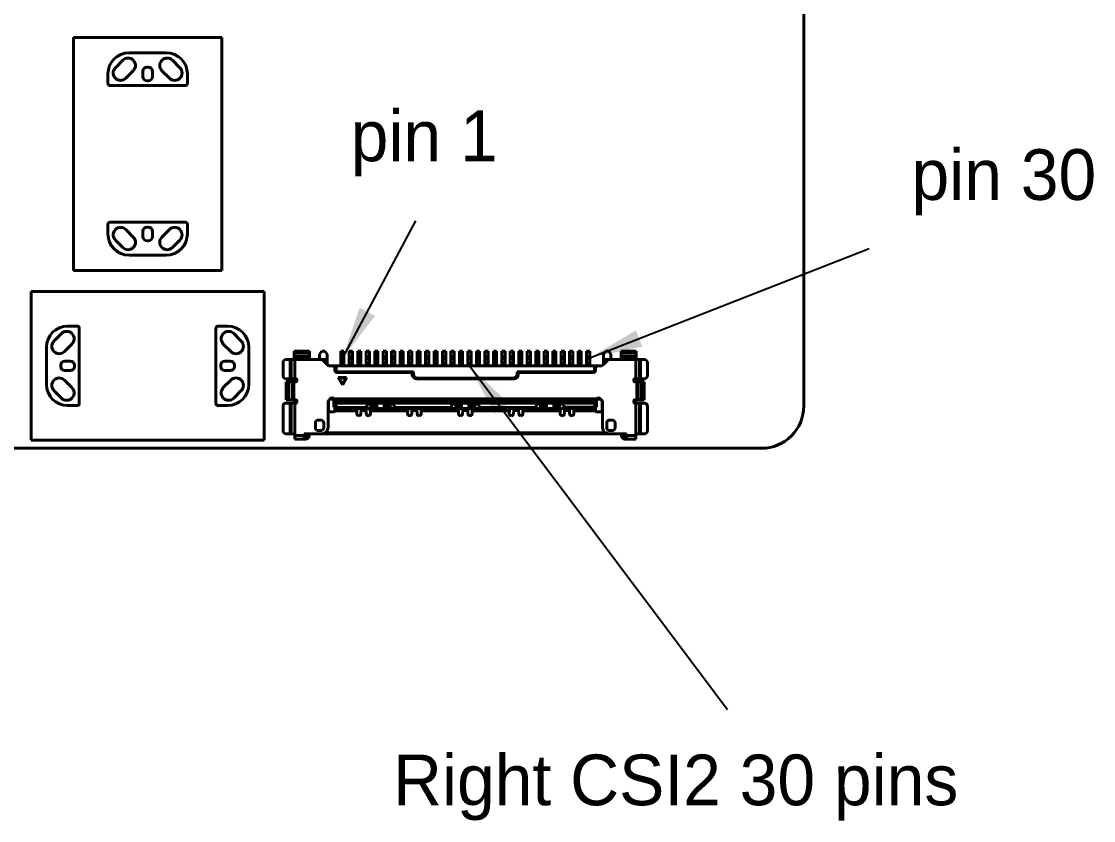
# Model space of a CAD drawing. Header units: millimetres. Extents: x 15 to 205, y 5 to 292.
# Drawn here: x 63.3 to 113.9, y 70 to 107.7 of the extents above; entities that cross this region are included whole.
import ezdxf

# ---------------------------------------------------------------- set-up
doc = ezdxf.new("R2010")
doc.units = ezdxf.units.MM
doc.layers.add('Annotations', color=7, linetype='Continuous')
doc.layers.add('Geometries', color=7, linetype='Continuous')
doc.dimstyles.new('ISO-25', dxfattribs={"dimtxt": 2.5, "dimasz": 2.5, "dimexe": 1.25, "dimexo": 0.625, "dimtad": 1, "dimtxsty": 'Standard', "dimcen": 2.5, "dimadec": 0, "dimazin": 0, "dimtfac": 1, "dimtmove": 0, "dimatfit": 3, "dimfxl": 1, "dimarcsym": 0})

msp = doc.modelspace()

# ---------------------------------------------------------------- linework, layer by layer
at = {"layer": 'Geometries', "linetype": 'Continuous', "lineweight": 40}
for p, q in [((100.247, 89.603), (100.247, 120.603)), ((65.783, 95.994), (65.783, 106.994)), ((65.783, 106.994), (72.783, 106.994)), ((72.783, 106.994), (72.783, 95.994)), ((70.158, 106.269), (68.408, 106.269)), ((68.112, 105.913), (67.759, 105.56)), ((70.454, 105.913), (70.807, 105.56)), ((67.408, 105.269), (67.408, 104.819)), ((68.254, 105.065), (68.607, 105.418)), ((69.058, 105.394), (69.058, 105.144)), ((69.308, 105.594), (69.258, 105.594)), ((69.508, 105.394), (69.508, 105.144)), ((70.312, 105.065), (69.959, 105.418)), ((71.158, 104.819), (71.158, 105.269)), ((69.258, 104.944), (69.308, 104.944)), ((67.508, 104.719), (71.058, 104.719)), ((67.408, 97.719), (67.408, 98.169)), ((67.508, 98.269), (71.058, 98.269)), ((71.158, 98.169), (71.158, 97.719)), ((68.254, 97.923), (68.607, 97.57)), ((69.058, 97.844), (69.058, 97.594)), ((69.308, 98.044), (69.258, 98.044)), ((69.508, 97.844), (69.508, 97.594)), ((70.312, 97.923), (69.959, 97.57)), ((68.112, 97.075), (67.759, 97.428)), ((69.258, 97.394), (69.308, 97.394)), ((70.454, 97.075), (70.807, 97.428)), ((70.158, 96.719), (68.408, 96.719)), ((65.783, 95.994), (72.783, 95.994)), ((63.783, 94.994), (74.783, 94.994)), ((63.783, 87.994), (63.783, 94.994)), ((74.783, 87.994), (74.783, 94.994)), ((65.958, 93.369), (65.508, 93.369)), ((66.058, 89.719), (66.058, 93.269)), ((72.508, 89.719), (72.508, 93.269)), ((72.608, 93.369), (73.058, 93.369)), ((64.864, 92.665), (65.217, 93.018)), ((73.702, 92.665), (73.349, 93.018)), ((64.508, 92.369), (64.508, 90.619)), ((65.712, 92.523), (65.359, 92.17)), ((72.854, 92.523), (73.207, 92.17)), ((74.058, 92.369), (74.058, 90.619)), ((76.202, 92.087), (76.202, 92.187)), ((76.202, 92.187), (76.922, 92.187)), ((76.922, 92.087), (76.202, 92.087)), ((76.202, 91.937), (76.202, 92.087)), ((76.922, 92.187), (76.922, 92.087)), ((76.922, 92.087), (76.922, 91.937)), ((77.497, 92.187), (77.397, 92.037)), ((77.647, 92.187), (77.497, 92.187)), ((77.747, 92.037), (77.647, 92.187)), ((78.397, 92.167), (78.397, 92.187)), ((78.397, 92.187), (78.547, 92.187)), ((78.397, 92.167), (78.547, 92.167)), ((78.397, 91.917), (78.397, 92.167)), ((78.547, 92.187), (78.547, 92.167)), ((78.547, 92.167), (78.547, 91.917)), ((78.797, 92.187), (78.947, 92.187)), ((78.797, 92.167), (78.797, 92.187)), ((78.797, 91.917), (78.797, 92.167)), ((78.797, 92.167), (78.947, 92.167)), ((78.947, 92.187), (78.947, 92.167)), ((78.947, 92.167), (78.947, 91.917)), ((79.197, 92.167), (79.197, 92.187)), ((79.197, 92.187), (79.347, 92.187)), ((79.197, 91.917), (79.197, 92.167)), ((79.197, 92.167), (79.347, 92.167)), ((79.347, 92.187), (79.347, 92.167)), ((79.347, 92.167), (79.347, 91.917)), ((79.597, 92.187), (79.747, 92.187)), ((79.597, 92.167), (79.597, 92.187)), ((79.597, 92.167), (79.747, 92.167)), ((79.597, 91.917), (79.597, 92.167)), ((79.747, 92.187), (79.747, 92.167)), ((79.747, 92.167), (79.747, 91.917)), ((79.997, 92.167), (79.997, 92.187)), ((79.997, 92.187), (80.147, 92.187)), ((79.997, 92.167), (80.147, 92.167)), ((79.997, 91.917), (79.997, 92.167)), ((80.147, 92.187), (80.147, 92.167)), ((80.147, 92.167), (80.147, 91.917)), ((80.397, 92.187), (80.547, 92.187)), ((80.397, 92.167), (80.397, 92.187)), ((80.397, 91.917), (80.397, 92.167)), ((80.397, 92.167), (80.547, 92.167)), ((80.547, 92.187), (80.547, 92.167)), ((80.547, 92.167), (80.547, 91.917)), ((80.797, 92.167), (80.797, 92.187)), ((80.797, 92.187), (80.947, 92.187)), ((80.797, 91.917), (80.797, 92.167)), ((80.797, 92.167), (80.947, 92.167)), ((80.947, 92.187), (80.947, 92.167)), ((80.947, 92.167), (80.947, 91.917)), ((81.197, 92.167), (81.197, 92.187)), ((81.197, 92.187), (81.347, 92.187)), ((81.197, 91.917), (81.197, 92.167)), ((81.197, 92.167), (81.347, 92.167)), ((81.347, 92.187), (81.347, 92.167)), ((81.347, 92.167), (81.347, 91.917)), ((81.597, 92.187), (81.747, 92.187)), ((81.597, 92.167), (81.597, 92.187)), ((81.597, 91.917), (81.597, 92.167)), ((81.597, 92.167), (81.747, 92.167)), ((81.747, 92.187), (81.747, 92.167)), ((81.747, 92.167), (81.747, 91.917)), ((81.997, 92.167), (81.997, 92.187)), ((81.997, 92.187), (82.147, 92.187)), ((81.997, 91.917), (81.997, 92.167)), ((81.997, 92.167), (82.147, 92.167)), ((82.147, 92.187), (82.147, 92.167)), ((82.147, 92.167), (82.147, 91.917)), ((82.397, 92.187), (82.547, 92.187)), ((82.397, 92.167), (82.397, 92.187)), ((82.397, 91.917), (82.397, 92.167)), ((82.397, 92.167), (82.547, 92.167)), ((82.547, 92.187), (82.547, 92.167)), ((82.547, 92.167), (82.547, 91.917)), ((82.797, 92.167), (82.797, 92.187)), ((82.797, 92.187), (82.947, 92.187)), ((82.797, 91.917), (82.797, 92.167)), ((82.797, 92.167), (82.947, 92.167)), ((82.947, 92.187), (82.947, 92.167)), ((82.947, 92.167), (82.947, 91.917)), ((83.197, 92.167), (83.197, 92.187)), ((83.197, 92.187), (83.347, 92.187)), ((83.197, 92.167), (83.347, 92.167)), ((83.197, 91.917), (83.197, 92.167)), ((83.347, 92.187), (83.347, 92.167)), ((83.347, 92.167), (83.347, 91.917)), ((83.597, 92.167), (83.597, 92.187)), ((83.597, 92.187), (83.747, 92.187)), ((83.597, 92.167), (83.747, 92.167)), ((83.597, 91.917), (83.597, 92.167)), ((83.747, 92.187), (83.747, 92.167)), ((83.747, 92.167), (83.747, 91.917)), ((83.997, 92.187), (84.147, 92.187)), ((83.997, 92.167), (83.997, 92.187)), ((83.997, 91.917), (83.997, 92.167)), ((83.997, 92.167), (84.147, 92.167)), ((84.147, 92.187), (84.147, 92.167)), ((84.147, 92.167), (84.147, 91.917)), ((84.397, 92.167), (84.397, 92.187)), ((84.397, 92.187), (84.547, 92.187)), ((84.397, 92.167), (84.547, 92.167)), ((84.397, 91.917), (84.397, 92.167)), ((84.547, 92.187), (84.547, 92.167)), ((84.547, 92.167), (84.547, 91.917)), ((84.797, 92.167), (84.797, 92.187)), ((84.797, 92.187), (84.947, 92.187)), ((84.797, 91.917), (84.797, 92.167)), ((84.797, 92.167), (84.947, 92.167)), ((84.947, 92.187), (84.947, 92.167)), ((84.947, 92.167), (84.947, 91.917)), ((85.197, 92.187), (85.347, 92.187)), ((85.197, 92.167), (85.197, 92.187)), ((85.197, 91.917), (85.197, 92.167)), ((85.197, 92.167), (85.347, 92.167)), ((85.347, 92.187), (85.347, 92.167)), ((85.347, 92.167), (85.347, 91.917)), ((85.597, 92.167), (85.597, 92.187)), ((85.597, 92.187), (85.747, 92.187)), ((85.597, 92.167), (85.747, 92.167)), ((85.597, 91.917), (85.597, 92.167)), ((85.747, 92.187), (85.747, 92.167)), ((85.747, 92.167), (85.747, 91.917)), ((85.997, 92.167), (85.997, 92.187)), ((86.147, 92.187), (85.997, 92.187)), ((86.147, 92.167), (85.997, 92.167)), ((85.997, 91.917), (85.997, 92.167)), ((86.147, 92.187), (86.147, 92.167)), ((86.147, 92.167), (86.147, 91.917)), ((86.547, 92.187), (86.397, 92.187)), ((86.397, 92.167), (86.397, 92.187)), ((86.397, 91.917), (86.397, 92.167)), ((86.547, 92.167), (86.397, 92.167)), ((86.547, 92.187), (86.547, 92.167)), ((86.547, 92.167), (86.547, 91.917)), ((86.797, 92.167), (86.797, 92.187)), ((86.947, 92.187), (86.797, 92.187)), ((86.947, 92.167), (86.797, 92.167)), ((86.797, 91.917), (86.797, 92.167)), ((86.947, 92.187), (86.947, 92.167)), ((86.947, 92.167), (86.947, 91.917)), ((87.197, 92.167), (87.197, 92.187)), ((87.347, 92.187), (87.197, 92.187)), ((87.197, 91.917), (87.197, 92.167)), ((87.347, 92.167), (87.197, 92.167)), ((87.347, 92.187), (87.347, 92.167)), ((87.347, 92.167), (87.347, 91.917)), ((87.597, 92.167), (87.597, 92.187)), ((87.747, 92.187), (87.597, 92.187)), ((87.597, 91.917), (87.597, 92.167)), ((87.747, 92.167), (87.597, 92.167)), ((87.747, 92.187), (87.747, 92.167)), ((87.747, 92.167), (87.747, 91.917)), ((87.997, 92.167), (87.997, 92.187)), ((88.147, 92.187), (87.997, 92.187)), ((88.147, 92.167), (87.997, 92.167)), ((87.997, 91.917), (87.997, 92.167)), ((88.147, 92.187), (88.147, 92.167)), ((88.147, 92.167), (88.147, 91.917)), ((88.547, 92.187), (88.397, 92.187)), ((88.397, 92.167), (88.397, 92.187)), ((88.547, 92.167), (88.397, 92.167)), ((88.397, 91.917), (88.397, 92.167)), ((88.547, 92.187), (88.547, 92.167)), ((88.547, 92.167), (88.547, 91.917)), ((88.797, 92.167), (88.797, 92.187)), ((88.947, 92.187), (88.797, 92.187)), ((88.797, 91.917), (88.797, 92.167)), ((88.947, 92.167), (88.797, 92.167)), ((88.947, 92.187), (88.947, 92.167)), ((88.947, 92.167), (88.947, 91.917)), ((89.197, 92.167), (89.197, 92.187)), ((89.347, 92.187), (89.197, 92.187)), ((89.347, 92.167), (89.197, 92.167)), ((89.197, 91.917), (89.197, 92.167)), ((89.347, 92.187), (89.347, 92.167)), ((89.347, 92.167), (89.347, 91.917)), ((89.597, 92.167), (89.597, 92.187)), ((89.747, 92.187), (89.597, 92.187)), ((89.597, 91.917), (89.597, 92.167)), ((89.747, 92.167), (89.597, 92.167)), ((89.747, 92.187), (89.747, 92.167)), ((89.747, 92.167), (89.747, 91.917)), ((89.997, 92.167), (89.997, 92.187)), ((90.147, 92.187), (89.997, 92.187)), ((89.997, 91.917), (89.997, 92.167)), ((90.147, 92.167), (89.997, 92.167)), ((90.147, 92.187), (90.147, 92.167)), ((90.147, 92.167), (90.147, 91.917)), ((90.897, 92.187), (90.797, 92.037)), ((91.047, 92.187), (90.897, 92.187)), ((91.147, 92.037), (91.047, 92.187)), ((91.622, 92.087), (91.622, 92.187)), ((91.622, 92.187), (92.342, 92.187)), ((92.342, 92.087), (91.622, 92.087)), ((91.622, 91.937), (91.622, 92.087)), ((92.342, 92.187), (92.342, 92.087)), ((92.342, 92.087), (92.342, 91.937)), ((65.383, 91.719), (65.633, 91.719)), ((72.933, 91.719), (73.183, 91.719)), ((75.672, 91.037), (75.672, 91.637)), ((75.822, 91.787), (76.007, 91.787)), ((76.007, 91.787), (76.057, 91.787)), ((76.007, 91.787), (76.007, 90.887)), ((76.057, 90.887), (76.057, 91.787)), ((76.057, 91.787), (76.202, 91.787)), ((76.202, 91.937), (76.922, 91.937)), ((76.202, 91.887), (76.202, 91.937)), ((76.202, 91.787), (76.202, 91.887)), ((76.302, 91.787), (76.202, 91.887)), ((76.202, 91.787), (76.227, 91.787)), ((76.302, 91.787), (76.227, 91.787)), ((76.227, 91.787), (76.227, 90.887)), ((76.922, 91.787), (76.302, 91.787)), ((76.922, 91.937), (76.922, 91.787)), ((77.397, 91.787), (76.922, 91.787)), ((77.397, 92.037), (77.397, 91.787)), ((77.522, 91.787), (77.397, 91.787)), ((77.567, 91.743), (77.522, 91.787)), ((77.747, 91.787), (77.522, 91.787)), ((77.567, 91.743), (77.747, 91.743)), ((77.718, 91.591), (77.567, 91.743)), ((77.747, 91.591), (77.718, 91.591)), ((77.747, 91.562), (77.718, 91.591)), ((77.747, 91.787), (77.747, 92.037)), ((77.747, 91.743), (77.747, 91.787)), ((77.747, 91.743), (77.747, 91.591)), ((77.747, 91.562), (77.747, 91.591)), ((78.397, 91.837), (78.397, 91.917)), ((78.547, 91.917), (78.397, 91.917)), ((78.397, 91.637), (78.397, 91.837)), ((78.397, 91.837), (78.547, 91.837)), ((78.397, 91.517), (78.397, 91.637)), ((78.397, 91.637), (78.547, 91.637)), ((78.547, 91.917), (78.547, 91.837)), ((78.547, 91.837), (78.547, 91.637)), ((78.547, 91.637), (78.547, 91.517)), ((78.947, 91.917), (78.797, 91.917)), ((78.797, 91.837), (78.797, 91.917)), ((78.797, 91.637), (78.797, 91.837)), ((78.797, 91.837), (78.947, 91.837)), ((78.797, 91.517), (78.797, 91.637)), ((78.797, 91.637), (78.947, 91.637)), ((78.947, 91.917), (78.947, 91.837)), ((78.947, 91.837), (78.947, 91.637)), ((78.947, 91.637), (78.947, 91.517)), ((79.197, 91.837), (79.197, 91.917)), ((79.347, 91.917), (79.197, 91.917)), ((79.197, 91.637), (79.197, 91.837)), ((79.197, 91.837), (79.347, 91.837)), ((79.197, 91.517), (79.197, 91.637)), ((79.197, 91.637), (79.347, 91.637)), ((79.347, 91.917), (79.347, 91.837)), ((79.347, 91.837), (79.347, 91.637)), ((79.347, 91.637), (79.347, 91.517)), ((79.597, 91.837), (79.597, 91.917)), ((79.747, 91.917), (79.597, 91.917)), ((79.597, 91.637), (79.597, 91.837)), ((79.597, 91.837), (79.747, 91.837)), ((79.597, 91.517), (79.597, 91.637)), ((79.597, 91.637), (79.747, 91.637)), ((79.747, 91.917), (79.747, 91.837)), ((79.747, 91.837), (79.747, 91.637)), ((79.747, 91.637), (79.747, 91.517)), ((79.997, 91.837), (79.997, 91.917)), ((80.147, 91.917), (79.997, 91.917)), ((79.997, 91.637), (79.997, 91.837)), ((79.997, 91.837), (80.147, 91.837)), ((79.997, 91.517), (79.997, 91.637)), ((79.997, 91.637), (80.147, 91.637)), ((80.147, 91.917), (80.147, 91.837)), ((80.147, 91.837), (80.147, 91.637)), ((80.147, 91.637), (80.147, 91.517)), ((80.397, 91.837), (80.397, 91.917)), ((80.547, 91.917), (80.397, 91.917)), ((80.397, 91.837), (80.547, 91.837)), ((80.397, 91.637), (80.397, 91.837)), ((80.397, 91.517), (80.397, 91.637)), ((80.397, 91.637), (80.547, 91.637)), ((80.547, 91.917), (80.547, 91.837)), ((80.547, 91.837), (80.547, 91.637)), ((80.547, 91.637), (80.547, 91.517)), ((80.947, 91.917), (80.797, 91.917)), ((80.797, 91.837), (80.797, 91.917)), ((80.797, 91.637), (80.797, 91.837)), ((80.797, 91.837), (80.947, 91.837)), ((80.797, 91.637), (80.947, 91.637)), ((80.797, 91.517), (80.797, 91.637)), ((80.947, 91.917), (80.947, 91.837)), ((80.947, 91.837), (80.947, 91.637)), ((80.947, 91.637), (80.947, 91.517)), ((81.197, 91.837), (81.197, 91.917)), ((81.347, 91.917), (81.197, 91.917)), ((81.197, 91.837), (81.347, 91.837)), ((81.197, 91.637), (81.197, 91.837)), ((81.197, 91.517), (81.197, 91.637)), ((81.197, 91.637), (81.347, 91.637)), ((81.347, 91.917), (81.347, 91.837)), ((81.347, 91.837), (81.347, 91.637)), ((81.347, 91.637), (81.347, 91.517)), ((81.597, 91.837), (81.597, 91.917)), ((81.747, 91.917), (81.597, 91.917)), ((81.597, 91.837), (81.747, 91.837)), ((81.597, 91.637), (81.597, 91.837)), ((81.597, 91.517), (81.597, 91.637)), ((81.597, 91.637), (81.747, 91.637)), ((81.747, 91.917), (81.747, 91.837)), ((81.747, 91.837), (81.747, 91.637)), ((81.747, 91.637), (81.747, 91.517)), ((81.997, 91.837), (81.997, 91.917)), ((82.147, 91.917), (81.997, 91.917)), ((81.997, 91.637), (81.997, 91.837)), ((81.997, 91.837), (82.147, 91.837)), ((81.997, 91.517), (81.997, 91.637)), ((81.997, 91.637), (82.147, 91.637)), ((82.147, 91.917), (82.147, 91.837)), ((82.147, 91.837), (82.147, 91.637)), ((82.147, 91.637), (82.147, 91.517)), ((82.397, 91.837), (82.397, 91.917)), ((82.547, 91.917), (82.397, 91.917)), ((82.397, 91.637), (82.397, 91.837)), ((82.397, 91.837), (82.547, 91.837)), ((82.397, 91.517), (82.397, 91.637)), ((82.397, 91.637), (82.547, 91.637)), ((82.547, 91.917), (82.547, 91.837)), ((82.547, 91.837), (82.547, 91.637)), ((82.547, 91.637), (82.547, 91.517)), ((82.797, 91.837), (82.797, 91.917)), ((82.947, 91.917), (82.797, 91.917)), ((82.797, 91.637), (82.797, 91.837)), ((82.797, 91.837), (82.947, 91.837)), ((82.797, 91.637), (82.947, 91.637)), ((82.797, 91.517), (82.797, 91.637)), ((82.947, 91.917), (82.947, 91.837)), ((82.947, 91.837), (82.947, 91.637)), ((82.947, 91.637), (82.947, 91.517)), ((83.197, 91.837), (83.197, 91.917)), ((83.347, 91.917), (83.197, 91.917)), ((83.197, 91.637), (83.197, 91.837)), ((83.197, 91.837), (83.347, 91.837)), ((83.197, 91.517), (83.197, 91.637)), ((83.197, 91.637), (83.347, 91.637)), ((83.347, 91.917), (83.347, 91.837)), ((83.347, 91.837), (83.347, 91.637)), ((83.347, 91.637), (83.347, 91.517)), ((83.747, 91.917), (83.597, 91.917)), ((83.597, 91.837), (83.597, 91.917)), ((83.597, 91.637), (83.597, 91.837)), ((83.597, 91.837), (83.747, 91.837)), ((83.597, 91.637), (83.747, 91.637)), ((83.597, 91.517), (83.597, 91.637)), ((83.747, 91.917), (83.747, 91.837)), ((83.747, 91.837), (83.747, 91.637)), ((83.747, 91.637), (83.747, 91.517)), ((84.147, 91.917), (83.997, 91.917)), ((83.997, 91.837), (83.997, 91.917)), ((83.997, 91.837), (84.147, 91.837)), ((83.997, 91.637), (83.997, 91.837)), ((83.997, 91.517), (83.997, 91.637)), ((83.997, 91.637), (84.147, 91.637)), ((84.147, 91.917), (84.147, 91.837)), ((84.147, 91.837), (84.147, 91.637)), ((84.147, 91.637), (84.147, 91.517)), ((84.397, 91.837), (84.397, 91.917)), ((84.547, 91.917), (84.397, 91.917)), ((84.397, 91.637), (84.397, 91.837)), ((84.397, 91.837), (84.547, 91.837)), ((84.397, 91.517), (84.397, 91.637)), ((84.397, 91.637), (84.547, 91.637)), ((84.547, 91.917), (84.547, 91.837)), ((84.547, 91.837), (84.547, 91.637)), ((84.547, 91.637), (84.547, 91.517)), ((84.947, 91.917), (84.797, 91.917)), ((84.797, 91.837), (84.797, 91.917)), ((84.797, 91.637), (84.797, 91.837)), ((84.797, 91.837), (84.947, 91.837)), ((84.797, 91.517), (84.797, 91.637)), ((84.797, 91.637), (84.947, 91.637)), ((84.947, 91.917), (84.947, 91.837)), ((84.947, 91.837), (84.947, 91.637)), ((84.947, 91.637), (84.947, 91.517)), ((85.197, 91.837), (85.197, 91.917)), ((85.347, 91.917), (85.197, 91.917)), ((85.197, 91.637), (85.197, 91.837)), ((85.197, 91.837), (85.347, 91.837)), ((85.197, 91.517), (85.197, 91.637)), ((85.197, 91.637), (85.347, 91.637)), ((85.347, 91.917), (85.347, 91.837)), ((85.347, 91.837), (85.347, 91.637)), ((85.347, 91.637), (85.347, 91.517)), ((85.747, 91.917), (85.597, 91.917)), ((85.597, 91.837), (85.597, 91.917)), ((85.597, 91.637), (85.597, 91.837)), ((85.597, 91.837), (85.747, 91.837)), ((85.597, 91.517), (85.597, 91.637)), ((85.597, 91.637), (85.747, 91.637)), ((85.747, 91.917), (85.747, 91.837)), ((85.747, 91.837), (85.747, 91.637)), ((85.747, 91.637), (85.747, 91.517)), ((85.997, 91.837), (85.997, 91.917)), ((86.147, 91.917), (85.997, 91.917)), ((85.997, 91.837), (86.147, 91.837)), ((85.997, 91.637), (85.997, 91.837)), ((85.997, 91.637), (86.147, 91.637)), ((85.997, 91.517), (85.997, 91.637)), ((86.147, 91.917), (86.147, 91.837)), ((86.147, 91.837), (86.147, 91.637)), ((86.147, 91.637), (86.147, 91.517)), ((86.547, 91.917), (86.397, 91.917)), ((86.397, 91.837), (86.397, 91.917)), ((86.397, 91.637), (86.397, 91.837)), ((86.397, 91.837), (86.547, 91.837)), ((86.397, 91.637), (86.547, 91.637)), ((86.397, 91.517), (86.397, 91.637)), ((86.547, 91.917), (86.547, 91.837)), ((86.547, 91.837), (86.547, 91.637)), ((86.547, 91.637), (86.547, 91.517)), ((86.797, 91.837), (86.797, 91.917)), ((86.947, 91.917), (86.797, 91.917)), ((86.797, 91.637), (86.797, 91.837)), ((86.797, 91.837), (86.947, 91.837)), ((86.797, 91.637), (86.947, 91.637)), ((86.797, 91.517), (86.797, 91.637)), ((86.947, 91.917), (86.947, 91.837)), ((86.947, 91.837), (86.947, 91.637)), ((86.947, 91.637), (86.947, 91.517)), ((87.197, 91.837), (87.197, 91.917)), ((87.347, 91.917), (87.197, 91.917)), ((87.197, 91.837), (87.347, 91.837)), ((87.197, 91.637), (87.197, 91.837)), ((87.197, 91.637), (87.347, 91.637)), ((87.197, 91.517), (87.197, 91.637)), ((87.347, 91.917), (87.347, 91.837)), ((87.347, 91.837), (87.347, 91.637)), ((87.347, 91.637), (87.347, 91.517)), ((87.597, 91.837), (87.597, 91.917)), ((87.747, 91.917), (87.597, 91.917)), ((87.597, 91.837), (87.747, 91.837)), ((87.597, 91.637), (87.597, 91.837)), ((87.597, 91.637), (87.747, 91.637)), ((87.597, 91.517), (87.597, 91.637)), ((87.747, 91.917), (87.747, 91.837)), ((87.747, 91.837), (87.747, 91.637)), ((87.747, 91.637), (87.747, 91.517)), ((88.147, 91.917), (87.997, 91.917)), ((87.997, 91.837), (87.997, 91.917)), ((87.997, 91.637), (87.997, 91.837)), ((87.997, 91.837), (88.147, 91.837)), ((87.997, 91.517), (87.997, 91.637)), ((87.997, 91.637), (88.147, 91.637)), ((88.147, 91.917), (88.147, 91.837)), ((88.147, 91.837), (88.147, 91.637)), ((88.147, 91.637), (88.147, 91.517)), ((88.547, 91.917), (88.397, 91.917)), ((88.397, 91.837), (88.397, 91.917)), ((88.397, 91.637), (88.397, 91.837)), ((88.397, 91.837), (88.547, 91.837)), ((88.397, 91.637), (88.547, 91.637)), ((88.397, 91.517), (88.397, 91.637)), ((88.547, 91.917), (88.547, 91.837)), ((88.547, 91.837), (88.547, 91.637)), ((88.547, 91.637), (88.547, 91.517)), ((88.797, 91.837), (88.797, 91.917)), ((88.947, 91.917), (88.797, 91.917)), ((88.797, 91.637), (88.797, 91.837)), ((88.797, 91.837), (88.947, 91.837)), ((88.797, 91.517), (88.797, 91.637)), ((88.797, 91.637), (88.947, 91.637)), ((88.947, 91.917), (88.947, 91.837)), ((88.947, 91.837), (88.947, 91.637)), ((88.947, 91.637), (88.947, 91.517)), ((89.197, 91.837), (89.197, 91.917)), ((89.347, 91.917), (89.197, 91.917)), ((89.197, 91.637), (89.197, 91.837)), ((89.197, 91.837), (89.347, 91.837)), ((89.197, 91.517), (89.197, 91.637)), ((89.197, 91.637), (89.347, 91.637)), ((89.347, 91.917), (89.347, 91.837)), ((89.347, 91.837), (89.347, 91.637)), ((89.347, 91.637), (89.347, 91.517)), ((89.747, 91.917), (89.597, 91.917)), ((89.597, 91.837), (89.597, 91.917)), ((89.597, 91.637), (89.597, 91.837)), ((89.597, 91.837), (89.747, 91.837)), ((89.597, 91.637), (89.747, 91.637)), ((89.597, 91.517), (89.597, 91.637)), ((89.747, 91.917), (89.747, 91.837)), ((89.747, 91.837), (89.747, 91.637)), ((89.747, 91.637), (89.747, 91.517)), ((89.997, 91.837), (89.997, 91.917)), ((90.147, 91.917), (89.997, 91.917)), ((89.997, 91.637), (89.997, 91.837)), ((89.997, 91.837), (90.147, 91.837)), ((89.997, 91.637), (90.147, 91.637)), ((89.997, 91.517), (89.997, 91.637)), ((90.147, 91.917), (90.147, 91.837)), ((90.147, 91.837), (90.147, 91.637)), ((90.147, 91.637), (90.147, 91.517)), ((90.797, 92.037), (90.797, 91.787)), ((90.797, 91.787), (90.797, 91.743)), ((90.797, 91.787), (91.022, 91.787)), ((90.797, 91.743), (90.978, 91.743)), ((90.797, 91.743), (90.797, 91.591)), ((90.826, 91.591), (90.797, 91.591)), ((90.797, 91.591), (90.797, 91.562)), ((90.826, 91.591), (90.797, 91.562)), ((90.978, 91.743), (90.826, 91.591)), ((91.022, 91.787), (90.978, 91.743)), ((91.147, 91.787), (91.022, 91.787)), ((91.147, 91.787), (91.147, 92.037)), ((91.622, 91.787), (91.147, 91.787)), ((92.342, 91.937), (91.622, 91.937)), ((91.622, 91.787), (91.622, 91.937)), ((92.242, 91.787), (91.622, 91.787)), ((92.242, 91.787), (92.342, 91.887)), ((92.317, 91.787), (92.242, 91.787)), ((92.317, 91.787), (92.342, 91.787)), ((92.317, 90.887), (92.317, 91.787)), ((92.342, 91.937), (92.342, 91.887)), ((92.342, 91.887), (92.342, 91.787)), ((92.342, 91.787), (92.487, 91.787)), ((92.487, 91.787), (92.537, 91.787)), ((92.487, 91.787), (92.487, 90.887)), ((92.537, 91.787), (92.722, 91.787)), ((92.537, 90.887), (92.537, 91.787)), ((92.872, 91.637), (92.872, 91.037)), ((65.183, 91.519), (65.183, 91.469)), ((65.383, 91.269), (65.633, 91.269)), ((65.833, 91.469), (65.833, 91.519)), ((72.733, 91.519), (72.733, 91.469)), ((72.933, 91.269), (73.183, 91.269)), ((73.383, 91.469), (73.383, 91.519)), ((77.822, 91.487), (77.747, 91.562)), ((77.822, 91.487), (78.022, 91.487)), ((78.022, 91.487), (78.172, 91.487)), ((78.122, 91.287), (78.122, 91.387)), ((78.172, 91.307), (78.172, 91.487)), ((78.172, 91.487), (78.367, 91.487)), ((81.772, 91.187), (78.222, 91.187)), ((81.822, 91.207), (78.272, 91.207)), ((78.367, 91.487), (78.577, 91.487)), ((78.577, 91.487), (78.767, 91.487)), ((78.767, 91.487), (78.977, 91.487)), ((78.977, 91.487), (79.167, 91.487)), ((79.167, 91.487), (79.377, 91.487)), ((79.377, 91.487), (79.567, 91.487)), ((79.567, 91.487), (79.777, 91.487)), ((79.777, 91.487), (79.967, 91.487)), ((79.967, 91.487), (80.177, 91.487)), ((80.177, 91.487), (80.367, 91.487)), ((80.367, 91.487), (80.577, 91.487)), ((80.577, 91.487), (80.767, 91.487)), ((80.767, 91.487), (80.977, 91.487)), ((80.977, 91.487), (81.167, 91.487)), ((81.167, 91.487), (81.377, 91.487)), ((81.377, 91.487), (81.567, 91.487)), ((81.567, 91.487), (81.777, 91.487)), ((81.772, 91.087), (81.772, 91.187)), ((81.777, 91.487), (81.967, 91.487)), ((81.822, 91.107), (81.822, 91.207)), ((81.967, 91.487), (82.177, 91.487)), ((82.177, 91.487), (82.367, 91.487)), ((82.367, 91.487), (82.577, 91.487)), ((82.577, 91.487), (82.767, 91.487)), ((82.767, 91.487), (82.977, 91.487)), ((82.977, 91.487), (83.167, 91.487)), ((83.167, 91.487), (83.377, 91.487)), ((83.377, 91.487), (83.567, 91.487)), ((83.567, 91.487), (83.777, 91.487)), ((83.777, 91.487), (83.967, 91.487)), ((83.967, 91.487), (84.177, 91.487)), ((84.177, 91.487), (84.367, 91.487)), ((84.367, 91.487), (84.577, 91.487)), ((84.577, 91.487), (84.767, 91.487)), ((84.767, 91.487), (84.977, 91.487)), ((84.977, 91.487), (85.167, 91.487)), ((85.167, 91.487), (85.377, 91.487)), ((85.377, 91.487), (85.567, 91.487)), ((85.567, 91.487), (85.777, 91.487)), ((85.777, 91.487), (85.967, 91.487)), ((85.967, 91.487), (86.177, 91.487)), ((86.177, 91.487), (86.367, 91.487)), ((86.367, 91.487), (86.577, 91.487)), ((86.577, 91.487), (86.767, 91.487)), ((90.272, 91.207), (86.722, 91.207)), ((86.722, 91.207), (86.722, 91.107)), ((86.767, 91.487), (86.977, 91.487)), ((90.322, 91.187), (86.772, 91.187)), ((86.772, 91.187), (86.772, 91.087)), ((86.977, 91.487), (87.167, 91.487)), ((87.167, 91.487), (87.377, 91.487)), ((87.377, 91.487), (87.567, 91.487)), ((87.567, 91.487), (87.777, 91.487)), ((87.777, 91.487), (87.967, 91.487)), ((87.967, 91.487), (88.177, 91.487)), ((88.177, 91.487), (88.367, 91.487)), ((88.367, 91.487), (88.577, 91.487)), ((88.577, 91.487), (88.767, 91.487)), ((88.767, 91.487), (88.977, 91.487)), ((88.977, 91.487), (89.167, 91.487)), ((89.167, 91.487), (89.377, 91.487)), ((89.377, 91.487), (89.567, 91.487)), ((89.567, 91.487), (89.777, 91.487)), ((89.777, 91.487), (89.967, 91.487)), ((89.967, 91.487), (90.177, 91.487)), ((90.177, 91.487), (90.372, 91.487)), ((90.372, 91.487), (90.522, 91.487)), ((90.372, 91.307), (90.372, 91.487)), ((90.422, 91.387), (90.422, 91.287)), ((90.522, 91.487), (90.722, 91.487)), ((90.797, 91.562), (90.722, 91.487)), ((65.712, 90.465), (65.359, 90.818)), ((72.854, 90.465), (73.207, 90.818)), ((75.822, 90.887), (76.007, 90.887)), ((75.95, 90.737), (75.827, 90.737)), ((75.827, 90.737), (75.827, 89.887)), ((75.95, 90.737), (75.95, 89.887)), ((76.116, 90.737), (75.95, 90.737)), ((76.007, 90.887), (76.057, 90.887)), ((76.057, 90.887), (76.202, 90.887)), ((76.116, 90.737), (76.177, 90.737)), ((76.116, 89.887), (76.116, 90.737)), ((76.202, 90.737), (76.177, 90.737)), ((76.177, 90.737), (76.177, 89.887)), ((76.202, 90.887), (76.227, 90.887)), ((76.202, 90.737), (76.202, 90.887)), ((76.272, 90.737), (76.202, 90.737)), ((76.227, 90.887), (76.272, 90.887)), ((76.302, 90.747), (76.302, 90.877)), ((76.322, 90.837), (76.322, 90.787)), ((78.272, 90.937), (78.307, 90.917)), ((78.272, 90.937), (78.672, 90.937)), ((78.472, 90.591), (78.272, 90.937)), ((78.307, 90.917), (78.638, 90.917)), ((78.472, 90.631), (78.307, 90.917)), ((78.672, 90.937), (78.472, 90.591)), ((78.638, 90.917), (78.472, 90.631)), ((78.472, 90.631), (78.472, 90.591)), ((78.672, 90.937), (78.638, 90.917)), ((78.672, 90.937), (78.672, 90.937)), ((86.572, 90.887), (81.972, 90.887)), ((86.522, 90.907), (82.022, 90.907)), ((92.222, 90.787), (92.222, 90.837)), ((92.242, 90.877), (92.242, 90.747)), ((92.272, 90.887), (92.317, 90.887)), ((92.342, 90.737), (92.272, 90.737)), ((92.342, 90.887), (92.317, 90.887)), ((92.487, 90.887), (92.342, 90.887)), ((92.342, 90.887), (92.342, 90.737)), ((92.367, 90.737), (92.342, 90.737)), ((92.428, 90.737), (92.367, 90.737)), ((92.367, 89.887), (92.367, 90.737)), ((92.595, 90.737), (92.428, 90.737)), ((92.428, 90.737), (92.428, 89.887)), ((92.487, 90.887), (92.537, 90.887)), ((92.537, 90.887), (92.722, 90.887)), ((92.595, 89.887), (92.595, 90.737)), ((92.717, 90.737), (92.595, 90.737)), ((92.717, 89.887), (92.717, 90.737)), ((64.864, 90.323), (65.217, 89.97)), ((73.702, 90.323), (73.349, 89.97)), ((65.508, 89.619), (65.958, 89.619)), ((73.058, 89.619), (72.608, 89.619)), ((75.672, 89.587), (75.672, 88.437)), ((75.822, 89.737), (76.007, 89.737)), ((75.827, 89.887), (75.95, 89.887)), ((75.95, 89.887), (76.116, 89.887)), ((76.057, 89.737), (76.007, 89.737)), ((76.007, 89.737), (76.007, 88.287)), ((76.057, 89.737), (76.227, 89.737)), ((76.057, 88.287), (76.057, 89.737)), ((76.116, 89.887), (76.177, 89.887)), ((76.177, 89.887), (76.202, 89.887)), ((76.202, 89.837), (76.202, 89.887)), ((76.202, 89.887), (76.272, 89.887)), ((76.252, 89.787), (76.202, 89.837)), ((76.272, 89.737), (76.227, 89.737)), ((76.227, 89.737), (76.227, 88.287)), ((76.302, 89.787), (76.252, 89.787)), ((76.302, 89.877), (76.302, 89.787)), ((76.302, 89.787), (76.322, 89.787)), ((76.322, 89.837), (76.322, 89.787)), ((77.797, 88.587), (77.797, 89.786)), ((77.812, 89.838), (77.812, 89.372)), ((77.827, 89.856), (77.887, 89.917)), ((77.887, 89.917), (77.918, 89.948)), ((77.887, 89.917), (78.06, 89.917)), ((77.989, 89.977), (78.003, 89.977)), ((78.05, 89.945), (78.055, 89.93)), ((78.055, 89.93), (90.489, 89.93)), ((78.055, 89.93), (78.06, 89.917)), ((78.06, 89.917), (78.072, 89.884)), ((78.072, 89.884), (78.072, 89.587)), ((78.072, 89.884), (78.104, 89.801)), ((78.122, 89.587), (78.072, 89.587)), ((78.072, 89.587), (78.072, 89.537)), ((78.12, 89.757), (78.104, 89.801)), ((90.441, 89.801), (78.104, 89.801)), ((90.424, 89.757), (78.12, 89.757)), ((78.12, 89.757), (78.122, 89.752)), ((78.122, 89.587), (78.122, 89.752)), ((78.122, 89.752), (78.127, 89.739)), ((78.122, 89.552), (78.122, 89.587)), ((78.122, 89.537), (78.122, 89.552)), ((78.122, 89.552), (78.198, 89.552)), ((78.129, 89.735), (78.127, 89.739)), ((78.129, 89.735), (80.131, 89.735)), ((78.198, 89.552), (78.129, 89.735)), ((78.203, 89.537), (78.198, 89.552)), ((79.622, 89.637), (79.622, 89.527)), ((79.772, 89.687), (79.672, 89.687)), ((79.822, 89.637), (79.822, 89.562)), ((79.822, 89.637), (80.097, 89.637)), ((79.822, 89.496), (79.822, 89.562)), ((80.097, 89.687), (80.097, 89.637)), ((80.097, 89.637), (80.097, 89.562)), ((80.097, 89.562), (80.097, 89.496)), ((80.397, 89.737), (80.147, 89.737)), ((80.413, 89.735), (84.131, 89.735)), ((80.447, 89.637), (80.447, 89.687)), ((80.447, 89.562), (80.447, 89.637)), ((80.722, 89.637), (80.447, 89.637)), ((80.447, 89.496), (80.447, 89.562)), ((80.722, 89.562), (80.722, 89.637)), ((80.722, 89.562), (80.722, 89.496)), ((80.872, 89.687), (80.772, 89.687)), ((80.922, 89.527), (80.922, 89.637)), ((83.622, 89.527), (83.622, 89.637)), ((83.672, 89.687), (83.772, 89.687)), ((84.097, 89.637), (83.822, 89.637)), ((83.822, 89.637), (83.822, 89.562)), ((83.822, 89.496), (83.822, 89.562)), ((84.097, 89.687), (84.097, 89.637)), ((84.097, 89.637), (84.097, 89.562)), ((84.097, 89.562), (84.097, 89.496)), ((84.397, 89.737), (84.147, 89.737)), ((84.413, 89.735), (88.131, 89.735)), ((84.447, 89.637), (84.447, 89.687)), ((84.447, 89.562), (84.447, 89.637)), ((84.722, 89.637), (84.447, 89.637)), ((84.447, 89.496), (84.447, 89.562)), ((84.722, 89.562), (84.722, 89.637)), ((84.722, 89.562), (84.722, 89.496)), ((84.872, 89.687), (84.772, 89.687)), ((84.922, 89.527), (84.922, 89.637)), ((87.622, 89.527), (87.622, 89.637)), ((87.672, 89.687), (87.772, 89.687)), ((87.822, 89.637), (87.822, 89.562)), ((88.097, 89.637), (87.822, 89.637)), ((87.822, 89.496), (87.822, 89.562)), ((88.097, 89.687), (88.097, 89.637)), ((88.097, 89.637), (88.097, 89.562)), ((88.097, 89.562), (88.097, 89.496)), ((88.147, 89.737), (88.397, 89.737)), ((88.413, 89.735), (90.416, 89.735)), ((88.447, 89.637), (88.447, 89.687)), ((88.722, 89.637), (88.447, 89.637)), ((88.447, 89.562), (88.447, 89.637)), ((88.447, 89.496), (88.447, 89.562)), ((88.722, 89.562), (88.722, 89.637)), ((88.722, 89.562), (88.722, 89.496)), ((88.872, 89.687), (88.772, 89.687)), ((88.922, 89.527), (88.922, 89.637)), ((90.347, 89.552), (90.341, 89.537)), ((90.416, 89.735), (90.347, 89.552)), ((90.347, 89.552), (90.422, 89.552)), ((90.416, 89.735), (90.422, 89.752)), ((90.422, 89.752), (90.424, 89.757)), ((90.422, 89.752), (90.422, 89.587)), ((90.472, 89.587), (90.422, 89.587)), ((90.422, 89.587), (90.422, 89.552)), ((90.422, 89.552), (90.422, 89.537)), ((90.441, 89.801), (90.424, 89.757)), ((90.441, 89.801), (90.472, 89.884)), ((90.472, 89.884), (90.485, 89.917)), ((90.472, 89.587), (90.472, 89.884)), ((90.472, 89.537), (90.472, 89.587)), ((90.485, 89.917), (90.489, 89.93)), ((90.485, 89.917), (90.657, 89.917)), ((90.489, 89.93), (90.495, 89.945)), ((90.542, 89.977), (90.556, 89.977)), ((90.627, 89.948), (90.657, 89.917)), ((90.657, 89.917), (90.718, 89.856)), ((90.732, 89.372), (90.732, 89.838)), ((90.747, 89.786), (90.747, 88.587)), ((92.222, 89.787), (92.222, 89.837)), ((92.222, 89.787), (92.242, 89.787)), ((92.242, 89.787), (92.242, 89.877)), ((92.292, 89.787), (92.242, 89.787)), ((92.272, 89.887), (92.342, 89.887)), ((92.317, 89.737), (92.272, 89.737)), ((92.342, 89.837), (92.292, 89.787)), ((92.487, 89.737), (92.317, 89.737)), ((92.317, 88.287), (92.317, 89.737)), ((92.342, 89.887), (92.342, 89.837)), ((92.342, 89.887), (92.367, 89.887)), ((92.428, 89.887), (92.367, 89.887)), ((92.428, 89.887), (92.595, 89.887)), ((92.487, 89.737), (92.487, 88.287)), ((92.537, 89.737), (92.487, 89.737)), ((92.537, 88.287), (92.537, 89.737)), ((92.537, 89.737), (92.722, 89.737)), ((92.595, 89.887), (92.717, 89.887)), ((92.872, 88.437), (92.872, 89.587)), ((77.862, 89.322), (78.072, 89.322)), ((78.122, 89.537), (78.072, 89.537)), ((78.122, 89.432), (78.122, 89.537)), ((78.122, 89.396), (78.122, 89.432)), ((78.122, 89.432), (79.156, 89.432)), ((78.122, 89.372), (78.122, 89.396)), ((79.155, 89.396), (78.122, 89.396)), ((78.122, 89.372), (79.154, 89.372)), ((78.203, 89.537), (78.222, 89.487)), ((79.62, 89.527), (78.203, 89.537)), ((78.222, 89.487), (78.252, 89.487)), ((79.158, 89.487), (78.252, 89.487)), ((79.154, 89.372), (79.15, 89.24)), ((79.155, 89.396), (79.154, 89.372)), ((79.156, 89.432), (79.155, 89.396)), ((79.158, 89.487), (79.156, 89.432)), ((79.158, 89.487), (79.363, 89.487)), ((79.347, 89.231), (79.357, 89.387)), ((79.357, 89.398), (79.363, 89.487)), ((79.587, 89.398), (79.357, 89.398)), ((79.357, 89.387), (79.357, 89.398)), ((79.357, 89.387), (79.588, 89.387)), ((79.363, 89.487), (79.572, 89.487)), ((79.572, 89.487), (79.582, 89.487)), ((79.582, 89.487), (79.587, 89.398)), ((79.582, 89.487), (79.787, 89.487)), ((79.587, 89.398), (79.588, 89.387)), ((79.588, 89.387), (79.598, 89.231)), ((79.789, 89.432), (79.787, 89.487)), ((79.787, 89.487), (80.972, 89.487)), ((81.556, 89.432), (79.789, 89.432)), ((79.79, 89.396), (79.789, 89.432)), ((79.79, 89.396), (79.791, 89.372)), ((81.555, 89.396), (79.79, 89.396)), ((79.794, 89.24), (79.791, 89.372)), ((79.791, 89.372), (81.554, 89.372)), ((80.097, 89.496), (79.822, 89.496)), ((80.722, 89.496), (80.447, 89.496)), ((80.924, 89.528), (83.62, 89.528)), ((80.972, 89.487), (81.558, 89.487)), ((81.554, 89.372), (81.55, 89.24)), ((81.554, 89.372), (81.555, 89.396)), ((81.556, 89.432), (81.555, 89.396)), ((81.558, 89.487), (81.556, 89.432)), ((81.558, 89.487), (81.763, 89.487)), ((81.747, 89.231), (81.757, 89.387)), ((81.757, 89.398), (81.763, 89.487)), ((81.757, 89.387), (81.757, 89.398)), ((81.987, 89.398), (81.757, 89.398)), ((81.757, 89.387), (81.988, 89.387)), ((81.763, 89.487), (81.982, 89.487)), ((81.982, 89.487), (82.187, 89.487)), ((81.982, 89.487), (81.987, 89.398)), ((81.987, 89.398), (81.988, 89.387)), ((81.988, 89.387), (81.998, 89.231)), ((82.189, 89.432), (82.187, 89.487)), ((82.187, 89.487), (83.572, 89.487)), ((83.956, 89.432), (82.189, 89.432)), ((82.19, 89.396), (82.189, 89.432)), ((83.955, 89.396), (82.19, 89.396)), ((82.19, 89.396), (82.191, 89.372)), ((82.194, 89.24), (82.191, 89.372)), ((82.191, 89.372), (83.954, 89.372)), ((83.572, 89.487), (83.958, 89.487)), ((83.822, 89.496), (83.958, 89.496)), ((83.954, 89.372), (83.95, 89.24)), ((83.954, 89.372), (83.955, 89.396)), ((83.956, 89.432), (83.955, 89.396)), ((83.958, 89.487), (83.956, 89.432)), ((84.097, 89.496), (83.958, 89.496)), ((83.958, 89.487), (84.163, 89.487)), ((84.147, 89.231), (84.157, 89.387)), ((84.157, 89.398), (84.163, 89.487)), ((84.157, 89.387), (84.157, 89.398)), ((84.387, 89.398), (84.157, 89.398)), ((84.157, 89.387), (84.388, 89.387)), ((84.163, 89.487), (84.382, 89.487)), ((84.382, 89.487), (84.587, 89.487)), ((84.382, 89.487), (84.387, 89.398)), ((84.387, 89.398), (84.388, 89.387)), ((84.388, 89.387), (84.398, 89.231)), ((84.447, 89.496), (84.587, 89.496)), ((84.722, 89.496), (84.587, 89.496)), ((84.589, 89.432), (84.587, 89.487)), ((84.587, 89.487), (84.972, 89.487)), ((84.59, 89.396), (84.589, 89.432)), ((86.356, 89.432), (84.589, 89.432)), ((84.59, 89.396), (84.591, 89.372)), ((86.355, 89.396), (84.59, 89.396)), ((84.594, 89.24), (84.591, 89.372)), ((84.591, 89.372), (86.354, 89.372)), ((84.924, 89.528), (87.62, 89.528)), ((84.972, 89.487), (86.358, 89.487)), ((86.354, 89.372), (86.35, 89.24)), ((86.354, 89.372), (86.355, 89.396)), ((86.356, 89.432), (86.355, 89.396)), ((86.358, 89.487), (86.356, 89.432)), ((86.358, 89.487), (86.563, 89.487)), ((86.547, 89.231), (86.557, 89.387)), ((86.557, 89.398), (86.563, 89.487)), ((86.557, 89.387), (86.557, 89.398)), ((86.787, 89.398), (86.557, 89.398)), ((86.557, 89.387), (86.788, 89.387)), ((86.563, 89.487), (86.782, 89.487)), ((86.782, 89.487), (86.787, 89.398)), ((86.782, 89.487), (86.987, 89.487)), ((86.787, 89.398), (86.788, 89.387)), ((86.788, 89.387), (86.798, 89.231)), ((86.987, 89.487), (87.572, 89.487)), ((86.989, 89.432), (86.987, 89.487)), ((88.756, 89.432), (86.989, 89.432)), ((86.99, 89.396), (86.989, 89.432)), ((86.99, 89.396), (86.991, 89.372)), ((88.755, 89.396), (86.99, 89.396)), ((86.991, 89.372), (88.754, 89.372)), ((86.994, 89.24), (86.991, 89.372)), ((87.572, 89.487), (88.758, 89.487)), ((88.097, 89.496), (87.822, 89.496)), ((88.722, 89.496), (88.447, 89.496)), ((88.754, 89.372), (88.75, 89.24)), ((88.754, 89.372), (88.755, 89.396)), ((88.756, 89.432), (88.755, 89.396)), ((88.758, 89.487), (88.756, 89.432)), ((88.758, 89.487), (88.963, 89.487)), ((88.923, 89.537), (89.386, 89.537)), ((88.947, 89.231), (88.957, 89.387)), ((88.957, 89.398), (88.963, 89.487)), ((88.957, 89.387), (88.957, 89.398)), ((89.187, 89.398), (88.957, 89.398)), ((88.957, 89.387), (89.188, 89.387)), ((88.963, 89.487), (88.972, 89.487)), ((88.972, 89.487), (89.182, 89.487)), ((89.182, 89.487), (89.187, 89.398)), ((89.182, 89.487), (89.387, 89.487)), ((89.187, 89.398), (89.188, 89.387)), ((89.188, 89.387), (89.198, 89.231)), ((90.341, 89.537), (89.386, 89.537)), ((89.386, 89.537), (89.386, 89.537)), ((89.389, 89.432), (89.387, 89.487)), ((89.387, 89.487), (90.292, 89.487)), ((89.39, 89.396), (89.389, 89.432)), ((90.422, 89.432), (89.389, 89.432)), ((90.422, 89.396), (89.39, 89.396)), ((89.391, 89.372), (89.39, 89.396)), ((89.394, 89.24), (89.391, 89.372)), ((89.391, 89.372), (90.422, 89.372)), ((90.322, 89.487), (90.292, 89.487)), ((90.341, 89.537), (90.322, 89.487)), ((90.422, 89.537), (90.422, 89.432)), ((90.472, 89.537), (90.422, 89.537)), ((90.422, 89.432), (90.422, 89.396)), ((90.422, 89.372), (90.422, 89.396)), ((90.472, 89.322), (90.682, 89.322)), ((77.197, 88.587), (77.197, 88.787)), ((77.347, 88.937), (77.447, 88.937)), ((77.597, 88.787), (77.597, 88.587)), ((90.947, 88.587), (90.947, 88.787)), ((91.097, 88.937), (91.197, 88.937)), ((91.347, 88.787), (91.347, 88.587)), ((76.007, 88.287), (75.822, 88.287)), ((76.007, 88.287), (76.057, 88.287)), ((76.227, 88.287), (76.057, 88.287)), ((76.227, 88.287), (76.227, 88.207)), ((76.227, 88.207), (76.227, 88.037)), ((76.227, 88.207), (76.667, 88.207)), ((76.667, 88.037), (76.227, 88.037)), ((76.667, 88.287), (76.667, 88.207)), ((76.667, 88.287), (76.797, 88.287)), ((76.667, 88.207), (76.667, 88.157)), ((76.667, 88.157), (76.667, 88.037)), ((76.667, 88.157), (76.739, 88.157)), ((76.739, 88.037), (76.667, 88.037)), ((76.788, 88.202), (76.797, 88.287)), ((76.797, 88.287), (76.917, 88.287)), ((76.917, 88.287), (76.908, 88.19)), ((76.917, 88.287), (77.497, 88.287)), ((77.447, 88.437), (77.347, 88.437)), ((77.497, 88.287), (91.047, 88.287)), ((77.663, 88.337), (90.882, 88.337)), ((91.047, 88.287), (91.627, 88.287)), ((91.197, 88.437), (91.097, 88.437)), ((91.637, 88.19), (91.627, 88.287)), ((91.627, 88.287), (91.748, 88.287)), ((91.748, 88.287), (91.756, 88.202)), ((91.748, 88.287), (91.877, 88.287)), ((91.806, 88.157), (91.877, 88.157)), ((91.877, 88.037), (91.806, 88.037)), ((91.877, 88.207), (91.877, 88.287)), ((91.877, 88.157), (91.877, 88.207)), ((91.877, 88.207), (92.317, 88.207)), ((91.877, 88.037), (91.877, 88.157)), ((92.317, 88.037), (91.877, 88.037)), ((92.487, 88.287), (92.317, 88.287)), ((92.317, 88.207), (92.317, 88.287)), ((92.317, 88.037), (92.317, 88.207)), ((92.487, 88.287), (92.537, 88.287)), ((92.722, 88.287), (92.537, 88.287)), ((40.247, 87.603), (98.247, 87.603)), ((74.783, 87.994), (63.783, 87.994))]:
    msp.add_line(p, q, dxfattribs=at)
at = {"layer": 'Geometries', "linetype": 'Continuous', "lineweight": 40, "flags": 128}
for points in [[(80.147, 89.737), (80.143, 89.737), (80.139, 89.737), (80.135, 89.736), (80.131, 89.735)], [(80.413, 89.735), (80.409, 89.736), (80.406, 89.737), (80.401, 89.737), (80.397, 89.737)], [(84.147, 89.737), (84.143, 89.737), (84.139, 89.737), (84.135, 89.736), (84.131, 89.735)], [(84.413, 89.735), (84.409, 89.736), (84.406, 89.737), (84.401, 89.737), (84.397, 89.737)], [(88.131, 89.735), (88.135, 89.736), (88.139, 89.737), (88.143, 89.737), (88.147, 89.737)], [(88.397, 89.737), (88.401, 89.737), (88.405, 89.737), (88.409, 89.736), (88.413, 89.735)]]:
    msp.add_lwpolyline(points, dxfattribs=at)
at = {"layer": 'Geometries', "linetype": 'Continuous', "lineweight": 40}
for centre, radius, start, end in [((68.408, 105.269), 1, 90, 180), ((70.158, 105.269), 1, 0, 90), ((68.36, 105.666), 0.35, 315, 135), ((70.206, 105.666), 0.35, 45, 225), ((68.006, 105.312), 0.35, 135, 315), ((69.258, 105.394), 0.2, 90, 180), ((69.308, 105.394), 0.2, 0, 90), ((70.56, 105.312), 0.35, 225, 45), ((67.508, 104.819), 0.1, 180, 270), ((69.258, 105.144), 0.2, 180, 270), ((69.308, 105.144), 0.2, 270, 0), ((71.058, 104.819), 0.1, 270, 0), ((67.508, 98.169), 0.1, 90, 180), ((71.058, 98.169), 0.1, 0, 90), ((68.408, 97.719), 1, 180, 270), ((68.006, 97.676), 0.35, 45, 225), ((69.258, 97.844), 0.2, 90, 180), ((69.308, 97.844), 0.2, 0, 90), ((70.158, 97.719), 1, 270, 0), ((70.56, 97.676), 0.35, 315, 135), ((68.36, 97.322), 0.35, 225, 45), ((69.258, 97.594), 0.2, 180, 270), ((69.308, 97.594), 0.2, 270, 0), ((70.206, 97.322), 0.35, 135, 315), ((65.508, 92.369), 1, 90, 180), ((65.465, 92.771), 0.35, 315, 135), ((65.958, 93.269), 0.1, 0, 90), ((72.608, 93.269), 0.1, 90, 180), ((73.101, 92.771), 0.35, 45, 225), ((73.058, 92.369), 1, 0, 90), ((65.111, 92.417), 0.35, 135, 315), ((73.455, 92.417), 0.35, 225, 45), ((65.383, 91.519), 0.2, 90, 180), ((65.633, 91.519), 0.2, 0, 90), ((72.933, 91.519), 0.2, 90, 180), ((73.183, 91.519), 0.2, 0, 90), ((75.822, 91.637), 0.15, 90, 180), ((92.722, 91.637), 0.15, 0, 90), ((65.383, 91.469), 0.2, 180, 270), ((65.633, 91.469), 0.2, 270, 0), ((72.933, 91.469), 0.2, 180, 270), ((73.183, 91.469), 0.2, 270, 0), ((78.022, 91.387), 0.1, 0, 90), ((78.222, 91.287), 0.1, 180, 270), ((78.272, 91.307), 0.1, 180, 270), ((78.367, 91.517), 0.03, 270, 0), ((78.577, 91.517), 0.03, 180, 270), ((78.767, 91.517), 0.03, 270, 0), ((78.977, 91.517), 0.03, 180, 270), ((79.167, 91.517), 0.03, 270, 0), ((79.377, 91.517), 0.03, 180, 270), ((79.567, 91.517), 0.03, 270, 0), ((79.777, 91.517), 0.03, 180, 270), ((79.967, 91.517), 0.03, 270, 0), ((80.177, 91.517), 0.03, 180, 270), ((80.367, 91.517), 0.03, 270, 0), ((80.577, 91.517), 0.03, 180, 270), ((80.767, 91.517), 0.03, 270, 0), ((80.977, 91.517), 0.03, 180, 270), ((81.167, 91.517), 0.03, 270, 0), ((81.377, 91.517), 0.03, 180, 270), ((81.567, 91.517), 0.03, 270, 0), ((81.777, 91.517), 0.03, 180, 270), ((81.972, 91.087), 0.2, 180, 270), ((82.022, 91.107), 0.2, 180, 270), ((81.967, 91.517), 0.03, 270, 0), ((82.177, 91.517), 0.03, 180, 270), ((82.367, 91.517), 0.03, 270, 0), ((82.577, 91.517), 0.03, 180, 270), ((82.767, 91.517), 0.03, 270, 0), ((82.977, 91.517), 0.03, 180, 270), ((83.167, 91.517), 0.03, 270, 0), ((83.377, 91.517), 0.03, 180, 270), ((83.567, 91.517), 0.03, 270, 0), ((83.777, 91.517), 0.03, 180, 270), ((83.967, 91.517), 0.03, 270, 0), ((84.177, 91.517), 0.03, 180, 270), ((84.367, 91.517), 0.03, 270, 0), ((84.577, 91.517), 0.03, 180, 270), ((84.767, 91.517), 0.03, 270, 0), ((84.977, 91.517), 0.03, 180, 270), ((85.167, 91.517), 0.03, 270, 0), ((85.377, 91.517), 0.03, 180, 270), ((85.567, 91.517), 0.03, 270, 0), ((85.777, 91.517), 0.03, 180, 270), ((85.967, 91.517), 0.03, 270, 0), ((86.177, 91.517), 0.03, 180, 270), ((86.367, 91.517), 0.03, 270, 0), ((86.522, 91.107), 0.2, 270, 0), ((86.577, 91.517), 0.03, 180, 270), ((86.572, 91.087), 0.2, 270, 0), ((86.767, 91.517), 0.03, 270, 0), ((86.977, 91.517), 0.03, 180, 270), ((87.167, 91.517), 0.03, 270, 0), ((87.377, 91.517), 0.03, 180, 270), ((87.567, 91.517), 0.03, 270, 0), ((87.777, 91.517), 0.03, 180, 270), ((87.967, 91.517), 0.03, 270, 0), ((88.177, 91.517), 0.03, 180, 270), ((88.367, 91.517), 0.03, 270, 0), ((88.577, 91.517), 0.03, 180, 270), ((88.767, 91.517), 0.03, 270, 0), ((88.977, 91.517), 0.03, 180, 270), ((89.167, 91.517), 0.03, 270, 0), ((89.377, 91.517), 0.03, 180, 270), ((89.567, 91.517), 0.03, 270, 0), ((89.777, 91.517), 0.03, 180, 270), ((89.967, 91.517), 0.03, 270, 0), ((90.177, 91.517), 0.03, 180, 270), ((90.272, 91.307), 0.1, 270, 0), ((90.322, 91.287), 0.1, 270, 0), ((90.522, 91.387), 0.1, 90, 180), ((65.508, 90.619), 1, 180, 270), ((65.111, 90.571), 0.35, 45, 225), ((73.058, 90.619), 1, 270, 0), ((73.455, 90.571), 0.35, 315, 135), ((75.822, 91.037), 0.15, 180, 270), ((76.272, 90.837), 0.05, 53.1301, 90), ((76.272, 90.787), 0.05, 270, 306.8699), ((76.272, 90.837), 0.05, 0, 53.1301), ((76.272, 90.787), 0.05, 306.8699, 0), ((92.272, 90.837), 0.05, 126.8699, 180), ((92.272, 90.787), 0.05, 180, 233.1301), ((92.272, 90.837), 0.05, 90, 126.8699), ((92.272, 90.787), 0.05, 233.1301, 270), ((92.722, 91.037), 0.15, 270, 0), ((65.465, 90.217), 0.35, 225, 45), ((73.101, 90.217), 0.35, 135, 315), ((65.958, 89.719), 0.1, 270, 0), ((72.608, 89.719), 0.1, 180, 270), ((75.822, 89.587), 0.15, 90, 180), ((76.272, 89.837), 0.05, 53.1301, 90), ((76.272, 89.787), 0.05, 270, 0), ((76.272, 89.837), 0.05, 0, 53.1301), ((77.897, 89.786), 0.1, 148.2117, 180), ((77.897, 89.786), 0.1, 135, 148.2117), ((77.989, 89.877), 0.1, 90, 135), ((78.003, 89.927), 0.05, 20.6841, 90), ((79.672, 89.637), 0.05, 90, 180), ((79.772, 89.637), 0.05, 0, 90), ((80.147, 89.687), 0.05, 108.62, 180), ((80.397, 89.687), 0.05, 0, 71.38), ((80.772, 89.637), 0.05, 90, 180), ((80.872, 89.637), 0.05, 0, 90), ((83.672, 89.637), 0.05, 90, 180), ((83.772, 89.637), 0.05, 0, 90), ((84.147, 89.687), 0.05, 108.62, 180), ((84.397, 89.687), 0.05, 0, 71.38), ((84.772, 89.637), 0.05, 90, 180), ((84.872, 89.637), 0.05, 0, 90), ((87.672, 89.637), 0.05, 90, 180), ((87.772, 89.637), 0.05, 0, 90), ((88.147, 89.687), 0.05, 108.62, 180), ((88.397, 89.687), 0.05, 0, 71.38), ((88.772, 89.637), 0.05, 90, 180), ((88.872, 89.637), 0.05, 0, 90), ((90.542, 89.927), 0.05, 90, 159.3159), ((90.556, 89.877), 0.1, 45, 90), ((90.647, 89.786), 0.1, 31.7883, 45), ((90.647, 89.786), 0.1, 0, 31.7883), ((92.272, 89.837), 0.05, 126.8699, 180), ((92.272, 89.787), 0.05, 180, 270), ((92.272, 89.837), 0.05, 90, 126.8699), ((92.722, 89.587), 0.15, 0, 90), ((98.247, 89.603), 2, 270, 0), ((77.862, 89.372), 0.05, 180, 270), ((78.072, 89.372), 0.05, 270, 0), ((79.25, 89.237), 0.1, 178.3293, 270), ((79.247, 89.237), 0.1, 271.6957, 356.5182), ((79.572, 89.537), 0.05, 270, 349.2635), ((79.697, 89.237), 0.1, 183.4818, 268.3043), ((79.694, 89.237), 0.1, 270, 1.6707), ((80.972, 89.537), 0.05, 190.7365, 270), ((81.65, 89.237), 0.1, 178.3293, 270), ((81.647, 89.237), 0.1, 271.6957, 356.5182), ((82.097, 89.237), 0.1, 183.4818, 268.3043), ((82.094, 89.237), 0.1, 270, 1.6707), ((83.572, 89.537), 0.05, 270, 349.2635), ((84.05, 89.237), 0.1, 178.3293, 270), ((84.047, 89.237), 0.1, 271.6957, 356.5182), ((84.497, 89.237), 0.1, 183.4818, 268.3043), ((84.494, 89.237), 0.1, 270, 1.6707), ((84.972, 89.537), 0.05, 190.7365, 270), ((86.45, 89.237), 0.1, 178.3293, 270), ((86.447, 89.237), 0.1, 271.6957, 356.5182), ((86.897, 89.237), 0.1, 183.4818, 268.3043), ((86.894, 89.237), 0.1, 270, 1.6707), ((87.572, 89.537), 0.05, 270, 349.2635), ((88.85, 89.237), 0.1, 178.3293, 270), ((88.847, 89.237), 0.1, 271.6957, 356.5182), ((88.972, 89.537), 0.05, 190.7365, 270), ((89.297, 89.237), 0.1, 183.4818, 268.3043), ((89.294, 89.237), 0.1, 270, 1.6707), ((90.472, 89.372), 0.05, 180, 270), ((90.682, 89.372), 0.05, 270, 0), ((77.347, 88.787), 0.15, 90, 180), ((77.347, 88.587), 0.15, 180, 270), ((77.447, 88.787), 0.15, 0, 90), ((77.447, 88.587), 0.15, 270, 0), ((77.497, 88.587), 0.3, 303.5573, 0), ((91.047, 88.587), 0.3, 180, 236.4427), ((91.097, 88.787), 0.15, 90, 180), ((91.097, 88.587), 0.15, 180, 270), ((91.197, 88.787), 0.15, 0, 90), ((91.197, 88.587), 0.15, 270, 0), ((75.822, 88.437), 0.15, 180, 270), ((76.739, 88.207), 0.05, 270, 354.2813), ((76.739, 88.207), 0.17, 270, 354.2813), ((77.497, 88.587), 0.3, 270, 303.5573), ((91.047, 88.587), 0.3, 236.4427, 270), ((91.806, 88.207), 0.17, 185.7187, 270), ((91.806, 88.207), 0.05, 185.7187, 270), ((92.722, 88.437), 0.15, 270, 0)]:
    msp.add_arc(centre, radius, start, end, dxfattribs=at)

# ---------------------------------------------------------------- texts
at = {"layer": 'Annotations', "linetype": 'Continuous', "lineweight": 15, "char_height": 1.79438, "width": 84.66672, "attachment_point": 4}
for s, insert in [('{\\fSF-Mono-Regular-Extended.ttf|b0|i0|c0|p0;\\H1.333333x;pin 1}', (78.865, 101.986)), ('{\\fSF-Mono-Regular-Extended.ttf|b0|i0|c0|p0;\\H1.333333x;pin 30}', (105.328, 100.159)), ('{\\fSF-Mono-Regular-Extended.ttf|b0|i0|c0|p0;\\H1.333333x;Right CSI2 30 pins}', (80.862, 71.594))]:
    msp.add_mtext(s, dxfattribs=dict(at, insert=insert))

# ---------------------------------------------------------------- leaders
at = {"layer": 'Annotations', "linetype": 'Continuous', "lineweight": 15}
for points in [[(78.472, 91.837), (81.931, 98.331)], [(90.147, 91.877), (103.328, 97.028)], [(84.472, 91.487), (96.644, 75.282)]]:
    msp.add_leader(points, dimstyle='ISO-25', dxfattribs=at)

doc.saveas('drawing.dxf')
